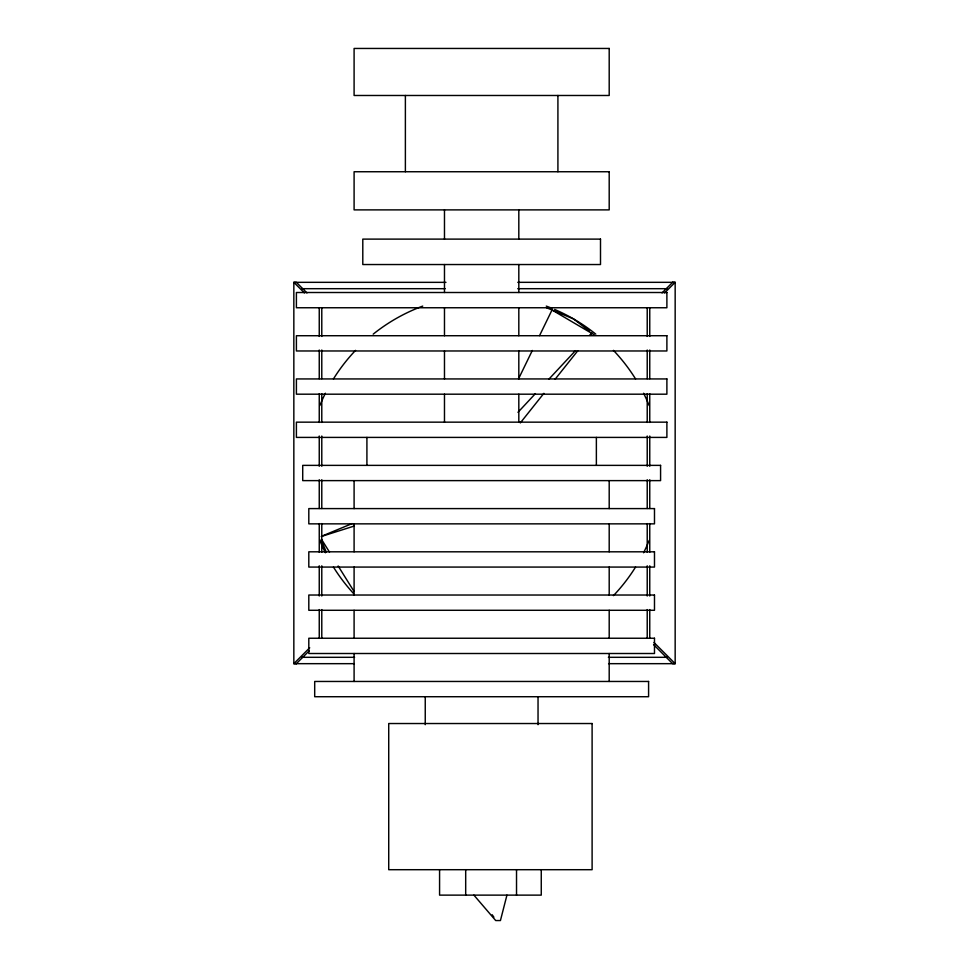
<?xml version="1.0" encoding="UTF-8"?>
<svg xmlns="http://www.w3.org/2000/svg" width="969" height="969" viewBox="0 0 969 969"><rect width="100%" height="100%" fill="white"/><g stroke="black" fill="none" stroke-linecap="round" stroke-linejoin="round"><path stroke-width="1.45" d="M506.944 895.126L500.428 920.55L495.704 920.55L473.902 895.126M518.56 378.794L532.332 350.463M539.551 335.625L552.015 309.995L594.215 334.802M520.329 422.908L543.875 393.341M555.176 379.158L577.778 350.766M590.024 335.395L591.902 333.033L589.855 335.238M517.967 412.334L535.421 393.608M548.769 379.291L575.477 350.657M662.033 292.941L672.643 282.33M309.717 647.776L293.837 663.668L354.363 663.668M664.577 292.929L675.163 282.33L517.785 282.33M296.357 663.668L309.087 650.95M321.393 536.329L352.147 523.587M321.429 536.451L354.375 525.997M672.607 282.354L675.163 282.33L675.163 663.668L608.58 663.668M296.393 663.656L293.837 663.668L293.837 282.33L445.97 282.354M301.698 288.689L445.219 288.689M517.737 288.689L667.302 288.689M301.698 657.309L354.569 657.309M608.387 657.309L667.302 657.309M306.967 292.941L296.393 282.354L293.837 282.33L304.423 292.929M653.566 644.603L672.607 663.644L675.163 663.668L653.978 642.483M546.649 307.779L573.478 318.886L589.6 331.265M492.179 914.748L493.887 917.195M321.575 539.43L329.472 552.076M338.145 565.981L353.927 591.26M321.151 539.697L326.347 552.233M649.751 307.754L649.751 336.425M649.751 350.015L649.751 378.685M649.751 393.777L649.751 422.448M649.751 436.026L649.751 466.21M649.751 479.788L649.751 508.471M649.751 523.563L649.751 552.233M649.751 565.811L649.751 595.996M649.751 609.574L649.751 638.244M647.219 307.754L647.219 336.425M647.219 350.015L647.219 378.685M647.219 393.777L647.219 422.448M647.219 436.026L647.219 466.21M647.219 479.788L647.219 508.471M647.219 523.563L647.219 552.233M647.219 565.811L647.219 595.996M647.219 609.574L647.219 638.244M609.198 480.624L609.198 508.592M609.198 523.854L609.198 551.809M609.198 567.071L609.198 595.027M609.198 610.288L609.198 638.244M609.198 653.506L609.198 681.461M596.371 437.407L596.371 465.374M557.914 95.483L557.914 171.743M541.259 869.702L541.259 895.126L439.575 895.126L439.575 869.702M538.037 696.723L538.037 724.679M518.815 209.885L518.815 239.113M518.815 264.537L518.815 292.505M518.815 307.754L518.815 335.722M518.815 350.972L518.815 378.94M518.815 394.189L518.815 422.157M516.525 869.702L516.525 895.126M465.689 869.702L465.689 895.126M444.48 209.885L444.48 239.113M444.48 264.537L444.48 292.505M444.48 307.754L444.48 335.722M444.48 350.972L444.48 378.94M444.48 394.189L444.48 422.157M425.246 696.723L425.246 724.679M405.381 95.483L405.381 171.743M366.912 437.407L366.912 465.374M354.097 480.624L354.097 508.592M354.097 523.854L354.097 551.809M354.097 567.071L354.097 595.027M354.097 610.288L354.097 638.244M354.097 653.506L354.097 681.461M321.781 307.754L321.781 336.425M321.781 350.015L321.781 378.685M321.781 393.777L321.781 422.448M321.781 436.026L321.781 466.21M321.781 479.788L321.781 508.471M321.781 523.563L321.781 552.233M321.781 565.811L321.781 595.996M321.781 609.574L321.781 638.244M319.249 307.754L319.249 336.425M319.249 350.015L319.249 378.685M319.249 393.777L319.249 422.448M319.249 436.026L319.249 466.21M319.249 479.788L319.249 508.471M319.249 523.563L319.249 552.233M319.249 565.811L319.249 595.996M319.249 609.574L319.249 638.244M649.194 540.399A177.957 177.957 0 0 1 643.586 552.766M635.543 567.095A177.957 177.957 0 0 1 613.45 595.632M353.503 593.452A177.957 177.957 0 0 1 333.457 567.095M325.414 552.766A177.957 177.957 0 0 1 319.806 540.399M319.806 405.599A177.957 177.957 0 0 1 325.414 393.244M333.457 378.903A177.957 177.957 0 0 1 355.55 350.366M373.198 334.148A177.957 177.957 0 0 1 422.726 306.107M546.274 306.107A177.957 177.957 0 0 1 551.906 308.299M554.692 309.474A177.957 177.957 0 0 1 595.802 334.148M613.45 350.366A177.957 177.957 0 0 1 635.543 378.903M643.586 393.244A177.957 177.957 0 0 1 649.194 405.599M609.198 48.45L354.097 48.45L354.097 95.483L609.198 95.483L609.198 48.45M609.198 171.743L354.097 171.743L354.097 209.885L609.198 209.885L609.198 171.743M600.501 239.113L362.794 239.113L362.794 264.537L600.501 264.537L600.501 239.113M666.89 292.505L296.405 292.505L296.405 307.754L666.89 307.754L666.89 292.505M666.89 335.722L296.405 335.722L296.405 350.972L666.89 350.972L666.89 335.722M666.89 378.94L296.405 378.94L296.405 394.189L666.89 394.189L666.89 378.94M666.89 422.157L296.405 422.157L296.405 437.407L666.89 437.407L666.89 422.157M660.579 465.374L302.716 465.374L302.716 480.624L660.579 480.624L660.579 465.374M654.487 508.592L308.808 508.592L308.808 523.854L654.487 523.854L654.487 508.592M654.487 551.809L308.808 551.809L308.808 567.071L654.487 567.071L654.487 551.809M654.487 595.027L308.808 595.027L308.808 610.288L654.487 610.288L654.487 595.027M654.487 638.244L308.808 638.244L308.808 653.506L654.487 653.506L654.487 638.244M648.588 681.461L314.695 681.461L314.695 696.723L648.588 696.723L648.588 681.461M592.107 723.528L388.726 723.528L388.726 869.702L592.107 869.702L592.107 723.528"/></g></svg>
